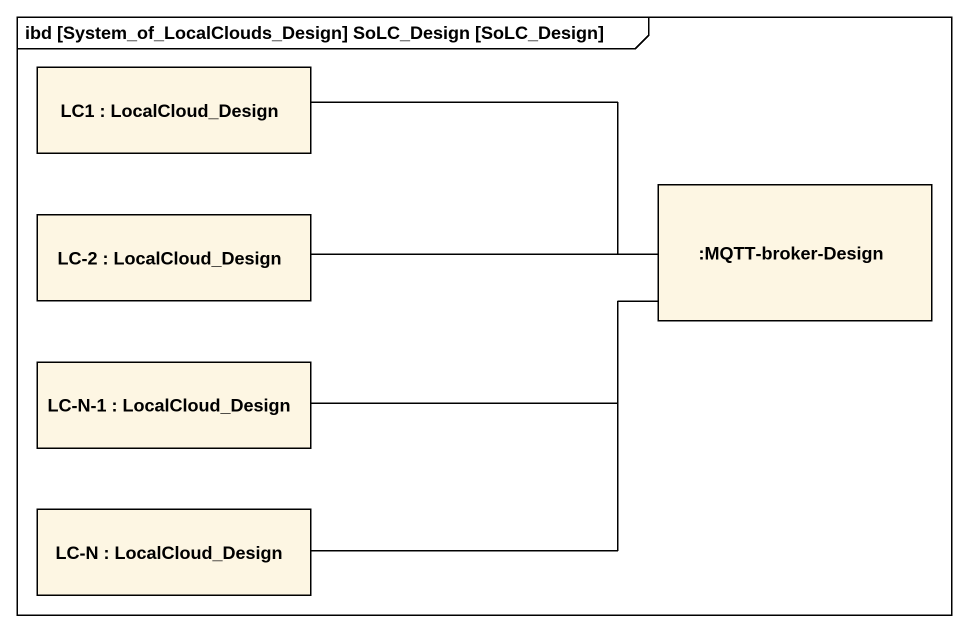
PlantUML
@startuml
mainframe ibd [System_of_LocalClouds_Design] SoLC_Design [SoLC_Design]
rectangle "LC1 : LocalCloud_Design" as LC1
rectangle ":MQTT-broker-Design" as MQTT_broker_Design
rectangle "LC-2 : LocalCloud_Design" as LC_2
rectangle "LC-N-1 : LocalCloud_Design" as LC_N_1
rectangle "LC-N : LocalCloud_Design" as LC_N
MQTT_broker_Design -left- LC1
MQTT_broker_Design -left- LC_2
MQTT_broker_Design -left- LC_N
LC_N_1 -right- MQTT_broker_Design
@enduml
